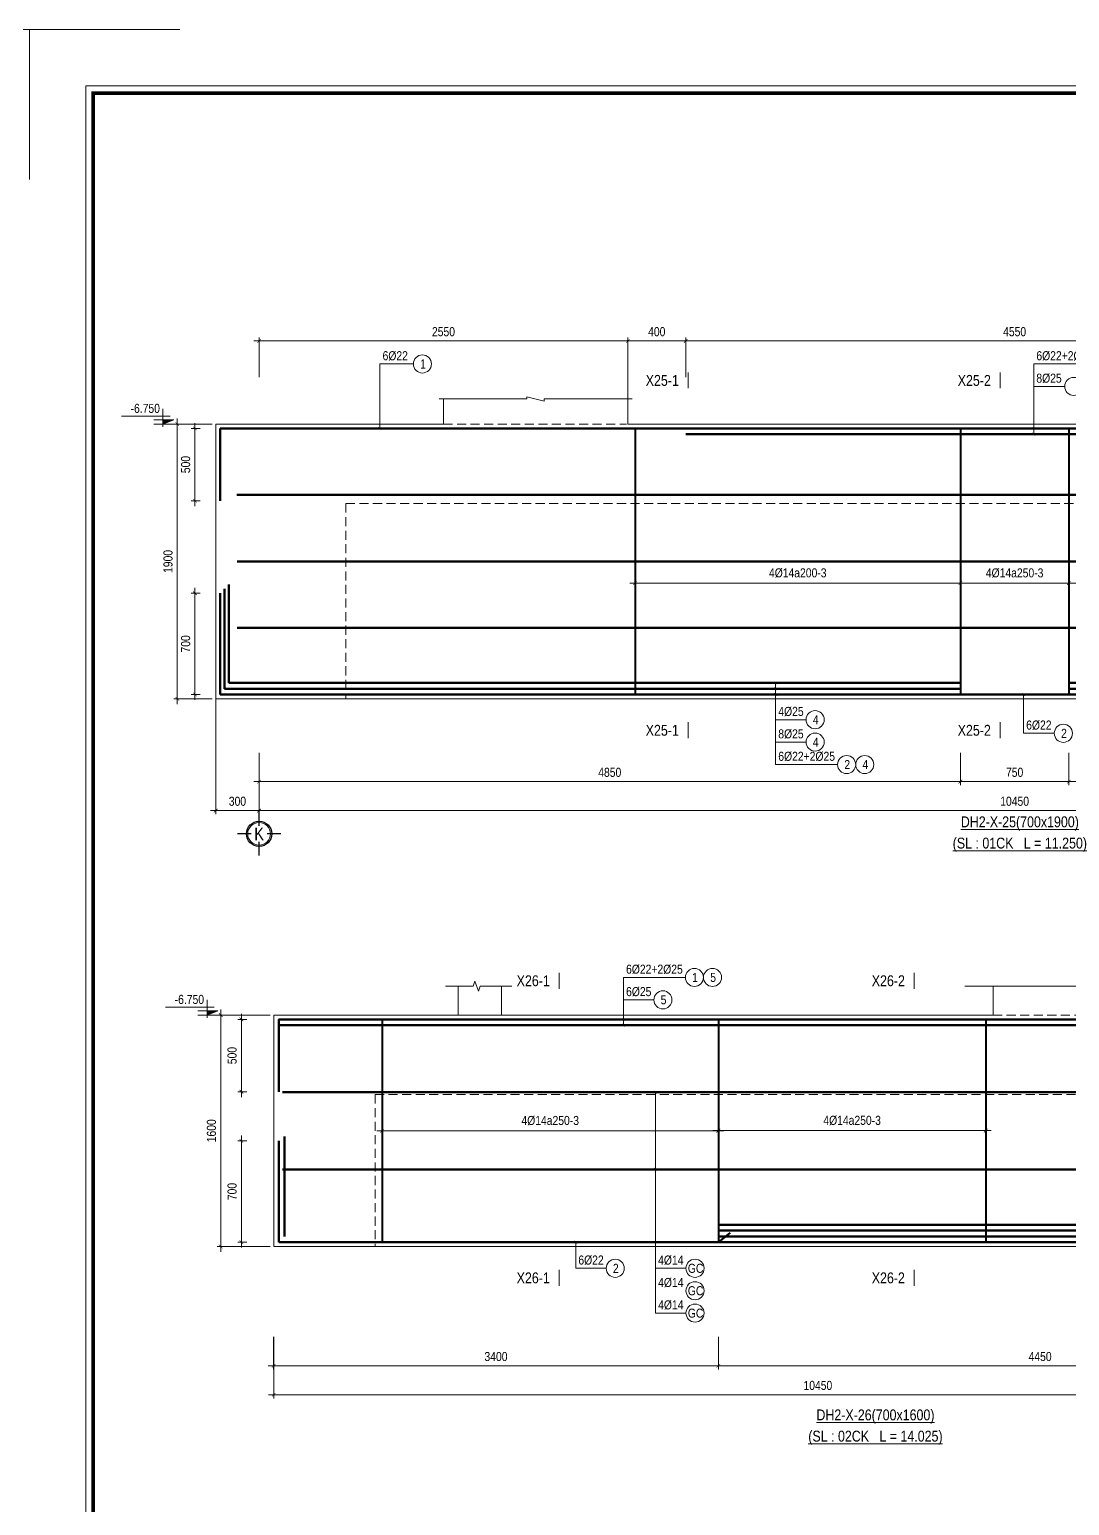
# Model space of a CAD drawing. Header units: millimetres. Extents: x 3014920 to 3563667, y -1638653 to -1356471.
# Drawn here: x 3323837 to 3331030, y -1596131 to -1585927 of the extents above; entities that cross this region are included whole.
import ezdxf
from ezdxf.enums import TextEntityAlignment as Align
from ezdxf.xclip import XClip

# ---------------------------------------------------------------- set-up
doc = ezdxf.new("R2010")
doc.units = ezdxf.units.MM
doc.header["$MEASUREMENT"] = 0
doc.header["$XCLIPFRAME"] = 0
doc.header["$PDMODE"] = 2
doc.linetypes.add('HIDDEN', pattern=[0.375, 0.25, -0.125])
doc.layers.get('0').update_dxf_attribs({"lineweight": 9})
doc.layers.get('Defpoints').update_dxf_attribs({"color": 10, "lineweight": 0})
for name, color, linetype, lineweight in [('2', 2, 'Continuous', 20), ('CDAI', 21, 'Continuous', 40), ('CTHEP', 50, 'Continuous', 50), ('DBAO', 90, 'Continuous', 13), ('DGIONG', 130, 'Continuous', 13), ('HATCH', 154, 'Continuous', 9), ('KTH', 154, 'Continuous', 9), ('Net khuat', 8, 'HIDDEN', 13), ('TEXT', 7, 'Continuous', 15), ('TEXT P X', 1, 'Continuous', 9)]:
    doc.layers.add(name, color=color, linetype=linetype, lineweight=lineweight)
doc.layers.add('8', color=8, linetype='Continuous')
doc.styles.add('HELVECONDENSE', font='VHELVCN_0.TTF')
doc.styles.add('Star-HelCon', font='VHELVCN_0.TTF')
doc.styles.add('TTP-HelCon', font='VHELVCN_0.TTF')
doc.styles.add('VNI-HELVE-CONDENSE', font='VHELVCN_0.TTF')
doc.dimstyles.new('kc-25', dxfattribs={"dimtxt": 62.5, "dimasz": 20, "dimexe": 20, "dimexo": 50, "dimgap": 25, "dimtad": 3, "dimdec": 0, "dimzin": 0, "dimdsep": 46, "dimtxsty": 'VNI-HELVE-CONDENSE', "dimblk": 'DIM', "dimcen": 2.5, "dimclrd": 256, "dimclre": 154, "dimclrt": 7, "dimaunit": 1, "dimadec": 0, "dimazin": 0, "dimtfac": 1, "dimtdec": 0, "dimtix": 1, "dimtmove": 0, "dimatfit": 3, "dimldrblk": 'DOT', "dimfxl": 1, "dimtolj": 1, "dimtzin": 0, "dimarcsym": 0})
doc.dimstyles.new('TTP-25', dxfattribs={"dimscale": 25, "dimtxt": 2.5, "dimasz": 1, "dimexe": 1, "dimexo": 1, "dimgap": 0.09, "dimtad": 0, "dimdec": 4, "dimrnd": 1, "dimzin": 9, "dimdsep": 46, "dimtxsty": 'TTP-HelCon', "dimblk": 'ARCHTICK', "dimcen": 0.09, "dimdle": 1.5, "dimclrd": 256, "dimclre": 256, "dimclrt": 7, "dimadec": 0, "dimazin": 0, "dimtfac": 1, "dimtdec": 4, "dimtmove": 0, "dimatfit": 3, "dimldrblk": 'ARCHTICK', "dimfxl": 1, "dimtvp": 1, "dimtolj": 1, "dimtzin": 0, "dimarcsym": 0})

# ---------------------------------------------------------------- blocks, each defined once
blk = doc.blocks.new('_ArchTick')
at = {"color": 0, "linetype": 'ByBlock', "const_width": 0.15}
blk.add_lwpolyline([(-0.5, -0.5), (0.5, 0.5)], dxfattribs=at)
blk = doc.blocks.new('*D2289')
at = {"layer": 'Defpoints', "color": 0, "transparency": 16777216}
for p in [(3770, -2217), (4520, -2217), (4520, -2442)]:
    blk.add_point(p, dxfattribs=at)
at = {"layer": 'KTH', "lineweight": -2, "transparency": 16777216}
for p, q in [((3770, -2242), (3770, -2467)), ((4520, -2242), (4520, -2467)), ((3733, -2442), (4558, -2442))]:
    blk.add_line(p, q, dxfattribs=at)
at = {"layer": 'KTH', "lineweight": -2, "transparency": 16777216, "xscale": 25, "yscale": 25, "zscale": 25, "rotation": 180}
blk.add_blockref('_ArchTick', (3770, -2442), dxfattribs=at)
at = {"layer": 'KTH', "lineweight": -2, "transparency": 16777216, "xscale": 25, "yscale": 25, "zscale": 25}
blk.add_blockref('_ArchTick', (4520, -2442), dxfattribs=at)
at = {"layer": 'KTH', "color": 7, "transparency": 16777216, "insert": (4145, -2378), "char_height": 62.5, "attachment_point": 5, "style": 'TTP-HelCon'}
blk.add_mtext('\\A1;750', dxfattribs=at)
blk = doc.blocks.new('*D2290')
at = {"layer": 'Defpoints', "color": 0, "transparency": 16777216}
for p in [(-1080, -2217), (3770, -2217), (3770, -2442)]:
    blk.add_point(p, dxfattribs=at)
at = {"layer": 'KTH', "lineweight": -2, "transparency": 16777216}
for p, q in [((-1080, -2242), (-1080, -2467)), ((3770, -2242), (3770, -2467)), ((-1117, -2442), (3808, -2442))]:
    blk.add_line(p, q, dxfattribs=at)
at = {"layer": 'KTH', "lineweight": -2, "transparency": 16777216, "xscale": 25, "yscale": 25, "zscale": 25, "rotation": 180}
blk.add_blockref('_ArchTick', (-1080, -2442), dxfattribs=at)
at = {"layer": 'KTH', "lineweight": -2, "transparency": 16777216, "xscale": 25, "yscale": 25, "zscale": 25}
blk.add_blockref('_ArchTick', (3770, -2442), dxfattribs=at)
at = {"layer": 'KTH', "color": 7, "transparency": 16777216, "insert": (1345, -2378), "char_height": 62.5, "attachment_point": 5, "style": 'TTP-HelCon'}
blk.add_mtext('\\A1;4850', dxfattribs=at)
blk = doc.blocks.new('*D2291')
at = {"layer": 'Defpoints', "color": 0, "transparency": 16777216}
for p in [(9370, -2114), (-1080, -2217), (9370, -2642)]:
    blk.add_point(p, dxfattribs=at)
at = {"layer": 'KTH', "lineweight": -2, "transparency": 16777216}
for p, q in [((9370, -2139), (9370, -2667)), ((-1080, -2242), (-1080, -2667)), ((-1117, -2642), (9408, -2642))]:
    blk.add_line(p, q, dxfattribs=at)
at = {"layer": 'KTH', "lineweight": -2, "transparency": 16777216, "xscale": 25, "yscale": 25, "zscale": 25, "rotation": 180}
blk.add_blockref('_ArchTick', (-1080, -2642), dxfattribs=at)
at = {"layer": 'KTH', "lineweight": -2, "transparency": 16777216, "xscale": 25, "yscale": 25, "zscale": 25}
blk.add_blockref('_ArchTick', (9370, -2642), dxfattribs=at)
at = {"layer": 'KTH', "color": 7, "transparency": 16777216, "insert": (4145, -2578), "char_height": 62.5, "attachment_point": 5, "style": 'TTP-HelCon'}
blk.add_mtext('\\A1;10450', dxfattribs=at)
blk = doc.blocks.new('*D2292')
at = {"layer": 'Defpoints', "color": 0, "transparency": 16777216}
for p in [(3770, -594), (4520, -594), (4520, -1070)]:
    blk.add_point(p, dxfattribs=at)
at = {"layer": 'KTH', "lineweight": -2, "transparency": 16777216}
for p, q in [((3770, -619), (3770, -1095)), ((4520, -619), (4520, -1095)), ((3733, -1070), (4558, -1070))]:
    blk.add_line(p, q, dxfattribs=at)
at = {"layer": 'KTH', "lineweight": -2, "transparency": 16777216, "xscale": 25, "yscale": 25, "zscale": 25, "rotation": 180}
blk.add_blockref('_ArchTick', (3770, -1070), dxfattribs=at)
at = {"layer": 'KTH', "lineweight": -2, "transparency": 16777216, "xscale": 25, "yscale": 25, "zscale": 25}
blk.add_blockref('_ArchTick', (4520, -1070), dxfattribs=at)
at = {"layer": 'KTH', "color": 7, "transparency": 16777216, "insert": (4145, -1000), "char_height": 62.5, "attachment_point": 5, "style": 'TTP-HelCon'}
blk.add_mtext('\\A1;4Þ14a250-3', dxfattribs=at)
blk = doc.blocks.new('*D2293')
at = {"layer": 'Defpoints', "color": 0, "transparency": 16777216}
for p in [(4520, -2217), (9370, -2217), (4520, -2442)]:
    blk.add_point(p, dxfattribs=at)
at = {"layer": 'KTH', "lineweight": -2, "transparency": 16777216}
for p, q in [((4520, -2242), (4520, -2467)), ((9370, -2242), (9370, -2467)), ((9408, -2442), (4483, -2442))]:
    blk.add_line(p, q, dxfattribs=at)
at = {"layer": 'KTH', "lineweight": -2, "transparency": 16777216, "xscale": 25, "yscale": 25, "zscale": 25, "rotation": 180}
blk.add_blockref('_ArchTick', (4520, -2442), dxfattribs=at)
at = {"layer": 'KTH', "lineweight": -2, "transparency": 16777216, "xscale": 25, "yscale": 25, "zscale": 25}
blk.add_blockref('_ArchTick', (9370, -2442), dxfattribs=at)
at = {"layer": 'KTH', "color": 7, "transparency": 16777216, "insert": (6945, -2378), "char_height": 62.5, "attachment_point": 5, "style": 'TTP-HelCon'}
blk.add_mtext('\\A1;4850', dxfattribs=at)
blk = doc.blocks.new('*D2294')
at = {"layer": 'Defpoints', "color": 0, "transparency": 16777216}
for p in [(4520, -594), (8720, -556), (4520, -1070)]:
    blk.add_point(p, dxfattribs=at)
at = {"layer": 'KTH', "lineweight": -2, "transparency": 16777216}
for p, q in [((8720, -581), (8720, -1095)), ((4520, -619), (4520, -1095)), ((8758, -1070), (4483, -1070))]:
    blk.add_line(p, q, dxfattribs=at)
at = {"layer": 'KTH', "lineweight": -2, "transparency": 16777216, "xscale": 25, "yscale": 25, "zscale": 25, "rotation": 180}
blk.add_blockref('_ArchTick', (4520, -1070), dxfattribs=at)
at = {"layer": 'KTH', "lineweight": -2, "transparency": 16777216, "xscale": 25, "yscale": 25, "zscale": 25}
blk.add_blockref('_ArchTick', (8720, -1070), dxfattribs=at)
at = {"layer": 'KTH', "color": 7, "transparency": 16777216, "insert": (6620, -1000), "char_height": 62.5, "attachment_point": 5, "style": 'TTP-HelCon'}
blk.add_mtext('\\A1;4Þ14a200-3', dxfattribs=at)
blk = doc.blocks.new('*D2295')
at = {"layer": 'Defpoints', "color": 0, "transparency": 16777216}
for p in [(1520, -573), (3770, -573), (3770, -1070)]:
    blk.add_point(p, dxfattribs=at)
at = {"layer": 'KTH', "lineweight": -2, "transparency": 16777216}
for p, q in [((1520, -598), (1520, -1095)), ((3770, -598), (3770, -1095)), ((1483, -1070), (3808, -1070))]:
    blk.add_line(p, q, dxfattribs=at)
at = {"layer": 'KTH', "lineweight": -2, "transparency": 16777216, "xscale": 25, "yscale": 25, "zscale": 25, "rotation": 180}
blk.add_blockref('_ArchTick', (1520, -1070), dxfattribs=at)
at = {"layer": 'KTH', "lineweight": -2, "transparency": 16777216, "xscale": 25, "yscale": 25, "zscale": 25}
blk.add_blockref('_ArchTick', (3770, -1070), dxfattribs=at)
at = {"layer": 'KTH', "color": 7, "transparency": 16777216, "insert": (2645, -1000), "char_height": 62.5, "attachment_point": 5, "style": 'TTP-HelCon'}
blk.add_mtext('\\A1;4Þ14a200-3', dxfattribs=at)
blk = doc.blocks.new('DIM')
h = blk.add_hatch(color=1)
h.paths.add_polyline_path([(0.49, 0.29, 1), (0.29, 0.49), (-0.19, 0), (0.19, 0)])
h.paths.add_polyline_path([(0.19, 0), (-0.19, 0), (-0.49, -0.29, 1), (-0.29, -0.49)])
at = {"color": 9}
for p, q in [((-0.19, 0), (-1.5, 0)), ((0.19, 0), (1.5, 0))]:
    blk.add_line(p, q, dxfattribs=at)
at = {"color": 1}
for p, q in [((-0.49, -0.29), (0.29, 0.49)), ((-0.29, -0.49), (0.49, 0.29)), ((-0.19, 0), (0.19, 0))]:
    blk.add_line(p, q, dxfattribs=at)
blk.add_arc((-0.39, -0.39), 0.138, 135, 315, dxfattribs=at)
blk = doc.blocks.new('*D2280')
at = {"layer": 'Defpoints', "color": 0, "transparency": 16777216}
for p in [(1870, 604), (1870, 330), (6420, 330)]:
    blk.add_point(p, dxfattribs=at)
at = {"layer": 'KTH', "lineweight": -2, "transparency": 16777216}
for p, q in [((1870, 355), (1870, 629)), ((6420, 355), (6420, 629)), ((6458, 604), (1833, 604))]:
    blk.add_line(p, q, dxfattribs=at)
at = {"layer": 'KTH', "lineweight": -2, "transparency": 16777216, "xscale": 25, "yscale": 25, "zscale": 25, "rotation": 180}
blk.add_blockref('_ArchTick', (1870, 604), dxfattribs=at)
at = {"layer": 'KTH', "lineweight": -2, "transparency": 16777216, "xscale": 25, "yscale": 25, "zscale": 25}
blk.add_blockref('_ArchTick', (6420, 604), dxfattribs=at)
at = {"layer": 'KTH', "color": 7, "transparency": 16777216, "insert": (4145, 668), "char_height": 62.5, "attachment_point": 5, "style": 'TTP-HelCon'}
blk.add_mtext('\\A1;4550', dxfattribs=at)
blk = doc.blocks.new('*D2281')
at = {"layer": 'Defpoints', "color": 0, "transparency": 16777216}
for p in [(-1080, 604), (-1080, 330), (1470, 330)]:
    blk.add_point(p, dxfattribs=at)
at = {"layer": 'KTH', "lineweight": -2, "transparency": 16777216}
for p, q in [((-1080, 355), (-1080, 629)), ((1470, 355), (1470, 629)), ((1508, 604), (-1117, 604))]:
    blk.add_line(p, q, dxfattribs=at)
at = {"layer": 'KTH', "lineweight": -2, "transparency": 16777216, "xscale": 25, "yscale": 25, "zscale": 25, "rotation": 180}
blk.add_blockref('_ArchTick', (-1080, 604), dxfattribs=at)
at = {"layer": 'KTH', "lineweight": -2, "transparency": 16777216, "xscale": 25, "yscale": 25, "zscale": 25}
blk.add_blockref('_ArchTick', (1470, 604), dxfattribs=at)
at = {"layer": 'KTH', "color": 7, "transparency": 16777216, "insert": (195, 668), "char_height": 62.5, "attachment_point": 5, "style": 'TTP-HelCon'}
blk.add_mtext('\\A1;2550', dxfattribs=at)
blk = doc.blocks.new('MC')
at = {"layer": 'CTHEP', "const_width": 10, "elevation": 0}
blk.add_lwpolyline([(36, 150), (36, 0)], dxfattribs=at)
at = {"layer": 'TEXT', "style": 'TTP-HelCon'}
blk.add_attdef('A', text='', height=100, dxfattribs=at).set_placement((-50, 26), align=Align.RIGHT)
blk = doc.blocks.new('*D2282')
at = {"layer": 'Defpoints', "color": 0, "transparency": 16777216}
for p in [(-1462, 0), (-1524, -500), (-1462, -500)]:
    blk.add_point(p, dxfattribs=at)
at = {"layer": 'KTH', "lineweight": -2, "transparency": 16777216}
for p, q in [((-1524, 37), (-1524, -538)), ((-1487, 0), (-1549, 0)), ((-1487, -500), (-1549, -500))]:
    blk.add_line(p, q, dxfattribs=at)
at = {"layer": 'KTH', "lineweight": -2, "transparency": 16777216, "xscale": 25, "yscale": 25, "zscale": 25}
for p, rotation in [((-1524, 0), 90), ((-1524, -500), 270)]:
    blk.add_blockref('_ArchTick', p, dxfattribs=dict(at, rotation=rotation))
at = {"layer": 'KTH', "color": 7, "transparency": 16777216, "insert": (-1588, -250), "char_height": 62.5, "attachment_point": 5, "rotation": 90, "style": 'TTP-HelCon'}
blk.add_mtext('\\A1;500', dxfattribs=at)
blk = doc.blocks.new('*D2283')
at = {"layer": 'Defpoints', "color": 0, "transparency": 16777216}
for p in [(-1462, -1140), (-1524, -1840), (-1462, -1840)]:
    blk.add_point(p, dxfattribs=at)
at = {"layer": 'KTH', "lineweight": -2, "transparency": 16777216}
for p, q in [((-1524, -1102), (-1524, -1877)), ((-1487, -1140), (-1549, -1140)), ((-1487, -1840), (-1549, -1840))]:
    blk.add_line(p, q, dxfattribs=at)
at = {"layer": 'KTH', "lineweight": -2, "transparency": 16777216, "xscale": 25, "yscale": 25, "zscale": 25}
for p, rotation in [((-1524, -1140), 90), ((-1524, -1840), 270)]:
    blk.add_blockref('_ArchTick', p, dxfattribs=dict(at, rotation=rotation))
at = {"layer": 'KTH', "color": 7, "transparency": 16777216, "insert": (-1588, -1490), "char_height": 62.5, "attachment_point": 5, "rotation": 90, "style": 'TTP-HelCon'}
blk.add_mtext('\\A1;700', dxfattribs=at)
blk = doc.blocks.new('CODE')
at = {"layer": 'DBAO'}
for p, q in [((-63, -20), (-63, 105)), ((-63, 0), (-138, 30)), ((-138, 30), (0, 30)), ((-138, 0), (0, 0)), ((-113, 55), (224, 55))]:
    blk.add_line(p, q, dxfattribs=at)
at = {"layer": 'HATCH', "color": 1}
blk.add_solid([(-63, 0), (-138, 30), (-63, 30)], dxfattribs=at)
blk = doc.blocks.new('*D2286')
at = {"layer": 'Defpoints', "color": 0, "transparency": 16777216}
for p in [(-1380, 30), (-1646, -1870), (-1380, -1870)]:
    blk.add_point(p, dxfattribs=at)
at = {"layer": 'KTH', "lineweight": -2, "transparency": 16777216}
for p, q in [((-1405, 30), (-1671, 30)), ((-1646, 68), (-1646, -1907)), ((-1405, -1870), (-1671, -1870))]:
    blk.add_line(p, q, dxfattribs=at)
at = {"layer": 'KTH', "lineweight": -2, "transparency": 16777216, "xscale": 25, "yscale": 25, "zscale": 25}
for p, rotation in [((-1646, 30), 90), ((-1646, -1870), 270)]:
    blk.add_blockref('_ArchTick', p, dxfattribs=dict(at, rotation=rotation))
at = {"layer": 'KTH', "color": 7, "transparency": 16777216, "insert": (-1710, -920), "char_height": 62.5, "attachment_point": 5, "rotation": 90, "style": 'TTP-HelCon'}
blk.add_mtext('\\A1;1900', dxfattribs=at)
blk = doc.blocks.new('*D2287')
at = {"layer": 'Defpoints', "color": 0, "transparency": 16777216}
for p in [(-1380, -1617), (-1080, -2508), (-1080, -2642)]:
    blk.add_point(p, dxfattribs=at)
at = {"layer": 'KTH', "lineweight": -2, "transparency": 16777216}
for p, q in [((-1380, -1642), (-1380, -2667)), ((-1080, -2533), (-1080, -2667)), ((-1417, -2642), (-1042, -2642))]:
    blk.add_line(p, q, dxfattribs=at)
at = {"layer": 'KTH', "lineweight": -2, "transparency": 16777216, "xscale": 25, "yscale": 25, "zscale": 25, "rotation": 180}
blk.add_blockref('_ArchTick', (-1380, -2642), dxfattribs=at)
at = {"layer": 'KTH', "lineweight": -2, "transparency": 16777216, "xscale": 25, "yscale": 25, "zscale": 25}
blk.add_blockref('_ArchTick', (-1080, -2642), dxfattribs=at)
at = {"layer": 'KTH', "color": 7, "transparency": 16777216, "insert": (-1230, -2578), "char_height": 62.5, "attachment_point": 5, "style": 'TTP-HelCon'}
blk.add_mtext('\\A1;300', dxfattribs=at)
blk = doc.blocks.new('dau truc')
blk.add_circle((0, 0), 180)
at = {"layer": '8'}
for p, q in [((0, 127), (0, 345)), ((-127, 0), (-345, 0)), ((0, -345), (0, -127)), ((345, 0), (127, 0))]:
    blk.add_line(p, q, dxfattribs=at)
blk.add_circle((0, 0), 200, dxfattribs=at)
at = {"layer": 'TEXT', "style": 'HELVECONDENSE'}
blk.add_attdef('A', text='', height=233, dxfattribs=at).set_placement((0, 0), align=Align.MIDDLE)
blk = doc.blocks.new('*D2296')
at = {"layer": 'Defpoints', "color": 0, "transparency": 16777216}
for p in [(1870, 604), (1870, 355), (1470, 175)]:
    blk.add_point(p, dxfattribs=at)
at = {"layer": 'KTH', "lineweight": -2, "transparency": 16777216}
for p, q in [((1470, 200), (1470, 629)), ((1870, 380), (1870, 629)), ((1433, 604), (1908, 604))]:
    blk.add_line(p, q, dxfattribs=at)
at = {"layer": 'KTH', "lineweight": -2, "transparency": 16777216, "xscale": 25, "yscale": 25, "zscale": 25, "rotation": 180}
blk.add_blockref('_ArchTick', (1470, 604), dxfattribs=at)
at = {"layer": 'KTH', "lineweight": -2, "transparency": 16777216, "xscale": 25, "yscale": 25, "zscale": 25}
blk.add_blockref('_ArchTick', (1870, 604), dxfattribs=at)
at = {"layer": 'KTH', "color": 7, "transparency": 16777216, "insert": (1670, 668), "char_height": 62.5, "attachment_point": 5, "style": 'TTP-HelCon'}
blk.add_mtext('\\A1;400', dxfattribs=at)
blk = doc.blocks.new('*D1428')
at = {"layer": 'Defpoints', "color": 0, "transparency": 16777216}
for p in [(2394, -2170), (5470, -2170), (5470, -2395)]:
    blk.add_point(p, dxfattribs=at)
at = {"layer": 'KTH', "lineweight": -2, "transparency": 16777216}
for p, q in [((2394, -2195), (2394, -2420)), ((5470, -2195), (5470, -2420)), ((2357, -2395), (5507, -2395))]:
    blk.add_line(p, q, dxfattribs=at)
at = {"layer": 'KTH', "lineweight": -2, "transparency": 16777216, "xscale": 25, "yscale": 25, "zscale": 25, "rotation": 180}
blk.add_blockref('_ArchTick', (2394, -2395), dxfattribs=at)
at = {"layer": 'KTH', "lineweight": -2, "transparency": 16777216, "xscale": 25, "yscale": 25, "zscale": 25}
blk.add_blockref('_ArchTick', (5470, -2395), dxfattribs=at)
at = {"layer": 'KTH', "color": 7, "transparency": 16777216, "insert": (3932, -2331), "char_height": 62.5, "attachment_point": 5, "style": 'TTP-HelCon'}
blk.add_mtext('\\A1;3400', dxfattribs=at)
blk = doc.blocks.new('*D1430')
at = {"layer": 'Defpoints', "color": 0, "transparency": 16777216}
for p in [(9920, -2068), (2395, -2170), (9920, -2595)]:
    blk.add_point(p, dxfattribs=at)
at = {"layer": 'KTH', "lineweight": -2, "transparency": 16777216}
for p, q in [((9920, -2093), (9920, -2620)), ((2395, -2195), (2395, -2620)), ((2358, -2595), (9957, -2595))]:
    blk.add_line(p, q, dxfattribs=at)
at = {"layer": 'KTH', "lineweight": -2, "transparency": 16777216, "xscale": 25, "yscale": 25, "zscale": 25, "rotation": 180}
blk.add_blockref('_ArchTick', (2395, -2595), dxfattribs=at)
at = {"layer": 'KTH', "lineweight": -2, "transparency": 16777216, "xscale": 25, "yscale": 25, "zscale": 25}
blk.add_blockref('_ArchTick', (9920, -2595), dxfattribs=at)
at = {"layer": 'KTH', "color": 7, "transparency": 16777216, "insert": (6158, -2531), "char_height": 62.5, "attachment_point": 5, "style": 'TTP-HelCon'}
blk.add_mtext('\\A1;10450', dxfattribs=at)
blk = doc.blocks.new('*D1431')
at = {"layer": 'Defpoints', "color": 0, "transparency": 16777216}
for p in [(3144, -594), (5470, -594), (5470, -770)]:
    blk.add_point(p, dxfattribs=at)
at = {"layer": 'KTH', "lineweight": -2, "transparency": 16777216}
for p, q in [((3144, -619), (3144, -795)), ((5470, -619), (5470, -795)), ((3107, -770), (5507, -770))]:
    blk.add_line(p, q, dxfattribs=at)
at = {"layer": 'KTH', "lineweight": -2, "transparency": 16777216, "xscale": 25, "yscale": 25, "zscale": 25, "rotation": 180}
blk.add_blockref('_ArchTick', (3144, -770), dxfattribs=at)
at = {"layer": 'KTH', "lineweight": -2, "transparency": 16777216, "xscale": 25, "yscale": 25, "zscale": 25}
blk.add_blockref('_ArchTick', (5470, -770), dxfattribs=at)
at = {"layer": 'KTH', "color": 7, "transparency": 16777216, "insert": (4307, -700), "char_height": 62.5, "attachment_point": 5, "style": 'TTP-HelCon'}
blk.add_mtext('\\A1;4Þ14a250-3', dxfattribs=at)
blk = doc.blocks.new('*D1433')
at = {"layer": 'Defpoints', "color": 0, "transparency": 16777216}
for p in [(5470, -2170), (9920, -2170), (5470, -2395)]:
    blk.add_point(p, dxfattribs=at)
at = {"layer": 'KTH', "lineweight": -2, "transparency": 16777216}
for p, q in [((5470, -2195), (5470, -2420)), ((9920, -2195), (9920, -2420)), ((9957, -2395), (5432, -2395))]:
    blk.add_line(p, q, dxfattribs=at)
at = {"layer": 'KTH', "lineweight": -2, "transparency": 16777216, "xscale": 25, "yscale": 25, "zscale": 25, "rotation": 180}
blk.add_blockref('_ArchTick', (5470, -2395), dxfattribs=at)
at = {"layer": 'KTH', "lineweight": -2, "transparency": 16777216, "xscale": 25, "yscale": 25, "zscale": 25}
blk.add_blockref('_ArchTick', (9920, -2395), dxfattribs=at)
at = {"layer": 'KTH', "color": 7, "transparency": 16777216, "insert": (7695, -2331), "char_height": 62.5, "attachment_point": 5, "style": 'TTP-HelCon'}
blk.add_mtext('\\A1;4450', dxfattribs=at)
blk = doc.blocks.new('*D1434')
at = {"layer": 'Defpoints', "color": 0, "transparency": 16777216}
for p in [(5470, -594), (7319, -594), (5470, -769)]:
    blk.add_point(p, dxfattribs=at)
at = {"layer": 'KTH', "lineweight": -2, "transparency": 16777216}
for p, q in [((5470, -619), (5470, -794)), ((7319, -619), (7319, -794)), ((7357, -769), (5432, -769))]:
    blk.add_line(p, q, dxfattribs=at)
at = {"layer": 'KTH', "lineweight": -2, "transparency": 16777216, "xscale": 25, "yscale": 25, "zscale": 25, "rotation": 180}
blk.add_blockref('_ArchTick', (5470, -769), dxfattribs=at)
at = {"layer": 'KTH', "lineweight": -2, "transparency": 16777216, "xscale": 25, "yscale": 25, "zscale": 25}
blk.add_blockref('_ArchTick', (7319, -769), dxfattribs=at)
at = {"layer": 'KTH', "color": 7, "transparency": 16777216, "insert": (6395, -699), "char_height": 62.5, "attachment_point": 5, "style": 'TTP-HelCon'}
blk.add_mtext('\\A1;4Þ14a250-3', dxfattribs=at)
blk = doc.blocks.new('*D1442')
at = {"layer": 'Defpoints', "color": 0, "transparency": 16777216}
for p in [(2233, 0), (2171, -500), (2233, -500)]:
    blk.add_point(p, dxfattribs=at)
at = {"layer": 'KTH', "lineweight": -2, "transparency": 16777216}
for p, q in [((2208, 0), (2146, 0)), ((2171, 38), (2171, -537)), ((2208, -500), (2146, -500))]:
    blk.add_line(p, q, dxfattribs=at)
at = {"layer": 'KTH', "lineweight": -2, "transparency": 16777216, "xscale": 25, "yscale": 25, "zscale": 25}
for p, rotation in [((2171, 0), 90), ((2171, -500), 270)]:
    blk.add_blockref('_ArchTick', p, dxfattribs=dict(at, rotation=rotation))
at = {"layer": 'KTH', "color": 7, "transparency": 16777216, "insert": (2107, -250), "char_height": 62.5, "attachment_point": 5, "rotation": 90, "style": 'TTP-HelCon'}
blk.add_mtext('\\A1;500', dxfattribs=at)
blk = doc.blocks.new('*D1443')
at = {"layer": 'Defpoints', "color": 0, "transparency": 16777216}
for p in [(2233, -840), (2171, -1540), (2233, -1540)]:
    blk.add_point(p, dxfattribs=at)
at = {"layer": 'KTH', "lineweight": -2, "transparency": 16777216}
for p, q in [((2171, -802), (2171, -1577)), ((2208, -840), (2146, -840)), ((2208, -1540), (2146, -1540))]:
    blk.add_line(p, q, dxfattribs=at)
at = {"layer": 'KTH', "lineweight": -2, "transparency": 16777216, "xscale": 25, "yscale": 25, "zscale": 25}
for p, rotation in [((2171, -840), 90), ((2171, -1540), 270)]:
    blk.add_blockref('_ArchTick', p, dxfattribs=dict(at, rotation=rotation))
at = {"layer": 'KTH', "color": 7, "transparency": 16777216, "insert": (2107, -1190), "char_height": 62.5, "attachment_point": 5, "rotation": 90, "style": 'TTP-HelCon'}
blk.add_mtext('\\A1;700', dxfattribs=at)
blk = doc.blocks.new('*D1444')
at = {"layer": 'Defpoints', "color": 0, "transparency": 16777216}
for p in [(2028, 30), (2395, 30), (2395, -1570)]:
    blk.add_point(p, dxfattribs=at)
at = {"layer": 'KTH', "lineweight": -2, "transparency": 16777216}
for p, q in [((2370, 30), (2003, 30)), ((2028, -1607), (2028, 68)), ((2370, -1570), (2003, -1570))]:
    blk.add_line(p, q, dxfattribs=at)
at = {"layer": 'KTH', "lineweight": -2, "transparency": 16777216, "xscale": 25, "yscale": 25, "zscale": 25}
for p, rotation in [((2028, 30), 90), ((2028, -1570), 270)]:
    blk.add_blockref('_ArchTick', p, dxfattribs=dict(at, rotation=rotation))
at = {"layer": 'KTH', "color": 7, "transparency": 16777216, "insert": (1964, -770), "char_height": 62.5, "attachment_point": 5, "rotation": 90, "style": 'TTP-HelCon'}
blk.add_mtext('\\A1;1600', dxfattribs=at)
blk = doc.blocks.new('2X-27')
at = {"layer": 'CTHEP'}
for p, q in [((43600.82369, -952.0023), (-1097.24346, -952.0023)), ((43600.82369, -1412.0023), (-1120, -1412.0023)), ((43590.27909, -1872.0023), (-1090, -1872.0023))]:
    blk.add_line(p, q, dxfattribs=at)
blk.add_lwpolyline([(-1120, -2332.0023), (43920.00001, -2332.0023)], dxfattribs=at)
at = {"layer": 'DBAO', "linetype": 'Continuous', "flags": 128}
blk.add_lwpolyline([(43950, -2362.0023), (-1150, -2362.0023), (-1150, -462.0023)], dxfattribs=at)
blk = doc.blocks.new('CHG_XX_Khung ten')
blk.add_lwpolyline([(15, 579), (826, 579), (826, 15), (15, 15)], close=True)
at = {"color": 4, "linetype": 'Continuous', "const_width": 1}
blk.add_lwpolyline([(17, 577), (824, 577), (824, 17), (17, 17)], close=True, dxfattribs=at)
at = {"layer": 'Defpoints', "color": 1, "ltscale": 2}
for points in [[(40.06, 594), (0, 594), (0, 554)], [(800.94, 594), (841, 594), (841, 554)]]:
    blk.add_lwpolyline(points, dxfattribs=at)
blk = doc.blocks.new('2X-25')
at = {"layer": 'CDAI'}
for points in [[(1520.00164, 0), (1520.00164, -1840)], [(3770.00164, 0), (3770.00164, -1840)], [(4520.00004, 0), (4520.00004, -1840)]]:
    blk.add_lwpolyline(points, dxfattribs=at)
at = {"layer": 'CTHEP'}
for p, q in [((-1349.98761, 0), (-1349.98761, -500)), ((9770.24281, -460), (-1234.34951, -460)), ((9770.24087, -920), (-1231.50254, -920)), ((-1319.98761, -1110), (-1319.98761, -1800)), ((-1289.98761, -1080), (-1289.98761, -1760)), ((-1349.98761, -1140), (-1349.98761, -1840)), ((9770.24087, -1380), (-1231.50254, -1380))]:
    blk.add_line(p, q, dxfattribs=at)
for points in [[(-1349.98761, 0), (9840.23399, 0), (9840.23399, -500)], [(1870.00164, -40), (6420.00165, -40)], [(4520.00004, -1800), (9810.22516, -1800), (9810.22516, -1135.60463)], [(4520.00004, -1759.99999), (9780.21633, -1759.99999), (9780.21633, -1140)], [(3770.00164, -1800), (-1319.98761, -1800)], [(3770.00164, -1760), (-1289.98761, -1760)], [(-1349.98761, -1840), (9840.23399, -1840)]]:
    blk.add_lwpolyline(points, dxfattribs=at)
at = {"layer": 'DBAO', "linetype": 'Continuous'}
for p, q in [((1470.00164, 230), (1470.00164, 30)), ((194.72915, 203.64265), (194.72915, 30)), ((-1379.99836, 30), (194.72915, 30)), ((1470.00164, 30), (6820.00164, 30))]:
    blk.add_line(p, q, dxfattribs=at)
at = {"layer": 'DBAO'}
blk.add_lwpolyline([(1500.00164, 203.64265), (892.3654, 203.64265), (892.3654, 188.64265), (772.3654, 218.64265), (772.3654, 203.64265), (164.72915, 203.64265)], dxfattribs=at)
at = {"layer": 'DBAO', "linetype": 'Continuous', "flags": 128}
blk.add_lwpolyline([(9870.24282, -1870), (-1379.99644, -1870), (-1379.99644, 30)], dxfattribs=at)
at = {"layer": 'DGIONG'}
for centre in [(49.4854, 445.02234), (4553.68324, 290.04134), (2765.4151, -2013.93133), (2765.41507, -2168.91234), (4481.9895, -2107.97511), (2983.30457, -2323.89334), (3108.30457, -2323.89334)]:
    blk.add_circle(centre, 62.5, dxfattribs=at)
at = {"layer": 'Net khuat', "ltscale": 250}
for p, q in [((194.72915, 30), (1459.83829, 30)), ((-479.99835, -519.96736), (8770.00004, -519.98528)), ((-479.99835, -519.96736), (-479.99835, -1870))]:
    blk.add_line(p, q, dxfattribs=at)
ref = blk.add_blockref('MC', (1860.35356, 388.14082), dxfattribs=dict(xscale=-0.75, yscale=0.75, zscale=0.75, rotation=180))
ref.add_attrib('A', 'X25-1', dxfattribs={"layer": 'TEXT', "height": 75, "style": 'TTP-HelCon'}).set_placement((1822.85356, 294.01039), align=Align.RIGHT)
ref = blk.add_blockref('MC', (4017.98731, 388.14082), dxfattribs=dict(xscale=-0.75, yscale=0.75, zscale=0.75, rotation=180))
ref.add_attrib('A', 'X25-2', dxfattribs={"layer": 'TEXT', "height": 75, "style": 'TTP-HelCon'}).set_placement((3980.48731, 294.01039), align=Align.RIGHT)
ref = blk.add_blockref('MC', (1860.35356, -2030.46061), dxfattribs=dict(xscale=-0.75, yscale=0.75, zscale=0.75, rotation=180))
ref.add_attrib('A', 'X25-1', dxfattribs={"layer": 'TEXT', "height": 75, "style": 'TTP-HelCon'}).set_placement((1822.85356, -2124.59104), align=Align.RIGHT)
ref = blk.add_blockref('MC', (4017.98731, -2030.46061), dxfattribs=dict(xscale=-0.75, yscale=0.75, zscale=0.75, rotation=180))
ref.add_attrib('A', 'X25-2', dxfattribs={"layer": 'TEXT', "height": 75, "style": 'TTP-HelCon'}).set_placement((3980.48731, -2124.59104), align=Align.RIGHT)
at = {"layer": '2', "ltscale": 300}
ref = blk.add_blockref('dau truc', (-1079.99838, -2803.0478), dxfattribs=dict(at, xscale=0.436713129747659, yscale=0.436713129747659, zscale=0.436713129747659))
ref.add_attrib('A', 'K', dxfattribs={"layer": 'TEXT', "height": 87.5, "style": 'HELVECONDENSE'}).set_placement((-1079.99838, -2803.0478), align=Align.MIDDLE)
at = {"layer": 'KTH', "linetype": 'Continuous', "xscale": -1}
blk.add_blockref('CODE', (-1808.31834, 30), dxfattribs=at)
at = {"layer": 'TEXT', "style": 'TTP-HelCon'}
for s, p in [('6Þ22', (-226.34575, 470.87528, 0)), ('6Þ22+2Þ25', (4295.28532, 470.87528, 0)), ('8Þ25', (4295.28542, 315.89428, 0)), ('4Þ25', (2510.49672, -1988.07839, 0)), ('6Þ22', (4224.91316, -2082.12217, 0)), ('8Þ25', (2510.49669, -2143.05939, 0)), ('6Þ22+2Þ25', (2510.49669, -2298.04039, 0))]:
    blk.add_text(s, height=62.5, dxfattribs=at).set_placement(p)
at = {"layer": 'TEXT', "style": 'Star-HelCon'}
for s, p in [('1', (53.65207, 445.02234)), ('4', (2769.58177, -2013.93133)), ('4', (2769.58173, -2168.91234)), ('2', (4486.15617, -2107.97511)), ('2', (2987.47123, -2323.89334)), ('4', (3112.47123, -2323.89334))]:
    blk.add_text(s, height=62.5, dxfattribs=at).set_placement(p, align=Align.MIDDLE)
at = {"layer": 'TEXT', "style": 'TTP-HelCon'}
blk.add_text('-6.750', height=62.5, dxfattribs=at).set_placement((-1766.05167, 106.99499), align=Align.RIGHT)
for s, p in [('%%UDH2-X-25(700x1900)', (4181.04108, -2757.57223)), ('%%U(SL : 01CK   L = 11.250)', (4181.04108, -2904.46682))]:
    blk.add_text(s, height=75, dxfattribs=at).set_placement(p, align=Align.CENTER)
at = {"layer": 'KTH'}
for base, p1, p2, picture, middle in [((-1079.99706, 604.00461), (1470.00164, 330), (-1079.99706, 330), '*D2281', (195.00229, 667.83794)), ((1870.00164, 604.00461), (1470.00164, 174.81172), (1870.00164, 355), '*D2296', (1670.00164, 667.83794)), ((1870.00164, 604.00461), (6420.00165, 330), (1870.00164, 330), '*D2280', (4145.00164, 667.83794)), ((-1079.99838, -2641.72995), (-1379.99644, -1616.77421), (-1079.99838, -2507.76476), '*D2287', (-1229.99741, -2577.89661)), ((3770.00164, -2441.77421), (-1079.99838, -2216.77421), (3770.00164, -2216.77421), '*D2290', (1345.00163, -2377.94087)), ((4520.00004, -2441.77421), (3770.00164, -2216.77421), (4520.00004, -2216.77421), '*D2289', (4145.00084, -2377.94087))]:
    dim = blk.add_linear_dim(base=base, p1=p1, p2=p2, dimstyle='TTP-25', override={"dimtmove": 1}, dxfattribs=at)
    dim.commit()
    dim.dimension.update_dxf_attribs({"geometry": picture, "text_midpoint": middle})
for base, p1, p2, angle, picture, middle in [((-1645.81834, -1870), (-1379.99644, 30), (-1379.99644, -1870), 90, '*D2286', (-1709.65167, -920)), ((-1524.23119, -500), (-1462.1094, 0), (-1462.1094, -500), 90, '*D2282', (-1588.06452, -250)), ((-1524.23119, -1840), (-1462.1094, -1140), (-1462.1094, -1840), 90, '*D2283', (-1588.06452, -1490)), ((9370.00164, -2641.72995), (-1079.99838, -2216.77421), (9370.00164, -2114.43346), 180, '*D2291', (4145.00163, -2577.89661)), ((4520.00004, -2441.77421), (9370.00164, -2216.77421), (4520.00004, -2216.77421), 180, '*D2293', (6945.00084, -2377.94087))]:
    dim = blk.add_linear_dim(base=base, p1=p1, p2=p2, angle=angle, dimstyle='TTP-25', override={"dimtmove": 1}, dxfattribs=at)
    dim.commit()
    dim.dimension.update_dxf_attribs({"geometry": picture, "text_midpoint": middle})
at = {"layer": 'KTH', "color": 1}
for base, p1, p2, text, picture, middle in [((3770.00164, -1070), (1520.00164, -572.86333), (3770.00164, -572.86333), '4Þ14a200-3', '*D2295', (2645.00164, -1000.08333)), ((4520.00004, -1070), (3770.00164, -594.2705), (4520.00004, -594.2705), '4Þ14a250-3', '*D2292', (4145.00084, -1000.08333))]:
    dim = blk.add_linear_dim(base=base, p1=p1, p2=p2, text=text, dimstyle='TTP-25', override={"dimtmove": 1}, dxfattribs=at)
    dim.commit()
    dim.dimension.update_dxf_attribs({"geometry": picture, "text_midpoint": middle})
dim = blk.add_linear_dim(base=(4520.00004, -1070), p1=(8720.00004, -556.43294), p2=(4520.00004, -594.2705), angle=180, text='4Þ14a200-3', dimstyle='TTP-25', override={"dimtmove": 1}, dxfattribs=at)
dim.commit()
dim.dimension.update_dxf_attribs({"geometry": '*D2294', "text_midpoint": (6620.00004, -1000.08333)})
at = {"layer": 'DGIONG'}
for points in [[(-244.85761, 0), (-244.85778, 445.02234), (-13.0146, 445.02234)], [(4276.77348, -40), (4276.77329, 445.02234), (4705.5932, 445.02234)], [(4276.77348, 0), (4276.77329, 290.04134), (4491.18324, 290.04134)], [(2491.98481, -1800), (2491.98466, -2168.91234), (2702.91507, -2168.91234)], [(2491.9848, -1760), (2491.98469, -2013.93133), (2702.9151, -2013.93133)], [(2491.98477, -1840), (2491.98466, -2323.89334), (2920.80457, -2323.89334)], [(4206.40119, -1840), (4206.40113, -2107.97511), (4419.4895, -2107.97511)]]:
    blk.add_leader(points, dimstyle='kc-25', override={"dimtad": 0, "dimldrblk": 'ArchTick', "dimfxl": 100, "dimarcsym": 1}, dxfattribs=at)
blk = doc.blocks.new('2X-26')
at = {"layer": 'CDAI'}
for points in [[(3144.32541, 0.00001), (3144.32541, -1539.99999)], [(7319.32571, 0.74534), (7319.32571, -1539.25466)], [(5469.98956, 0), (5469.98956, -1540)]]:
    blk.add_lwpolyline(points, dxfattribs=at)
at = {"layer": 'CTHEP'}
for p, q in [((16355.88119, -503.33333), (2455.01317, -503.33333)), ((2468.62819, -1500), (2468.62819, -810.01336)), ((2430.32668, -1540), (2430.32668, -840.01336)), ((16355.88119, -1036.66667), (2455.01317, -1036.66667)), ((5551.41545, -1475.4745), (5469.98956, -1540)), ((2430.32668, -1540), (16385.32766, -1539.99999))]:
    blk.add_line(p, q, dxfattribs=at)
for points in [[(2430.30718, -500.01337), (2430.30718, 0), (16385.34716, 0)], [(2430.30718, -40), (16385.34716, -40)], [(5469.98956, -1419.99999), (11819.98953, -1419.99999)], [(5469.98956, -1459.99999), (11819.98953, -1459.99999)], [(5469.98956, -1500), (11819.98953, -1500)]]:
    blk.add_lwpolyline(points, dxfattribs=at)
at = {"layer": 'DBAO', "linetype": 'Continuous'}
for p, q in [((3670.30354, 230.00325), (3670.30354, 30.00325)), ((3970.30549, 230.00325), (3970.30354, 30.00325)), ((7369.99117, 30), (7369.99117, 230)), ((2395.32668, 30), (5519.99117, 30)), ((2395.32668, 29.98663), (2395.32668, -1570.01337)), ((5519.99117, 30), (7369.99117, 30))]:
    blk.add_line(p, q, dxfattribs=at)
at = {"layer": 'DBAO', "linetype": 'Continuous', "flags": 128}
blk.add_lwpolyline([(16420.32766, -1570), (2395.32776, -1570), (2395.32668, 30)], dxfattribs=at)
at = {"layer": 'DGIONG', "linetype": 'Continuous', "flags": 128}
blk.add_lwpolyline([(4040.61443, 230.00325), (3823.18026, 230.00325), (3810.68026, 195.65978), (3785.68026, 264.34671), (3773.18026, 230.00325), (3581.85831, 230.00325)], dxfattribs=at)
at = {"layer": 'DGIONG', "linetype": 'Continuous', "elevation": 0, "flags": 128}
blk.add_lwpolyline([(9969.99117, 230), (8669.99117, 230), (8657.49117, 195.65653), (8632.49117, 264.34347), (8619.99117, 230), (7175.13337, 230)], dxfattribs=at)
at = {"layer": 'DGIONG'}
for centre in [(5304.4156, 290.04133), (5429.4156, 290.04133), (5086.5261, 135.06033), (4756.61044, -1720.75583), (5308.37682, -1720.75583), (5308.37682, -1875.73684), (5308.37679, -2030.71784)]:
    blk.add_circle(centre, 62.5, dxfattribs=at)
at = {"layer": 'Net khuat', "ltscale": 250}
for p, q in [((7369.99117, 30), (9919.99117, 30)), ((3095.32639, -519.97037), (9219.98956, -519.98528)), ((3095.32639, -519.97037), (3095.32639, -1569.99997))]:
    blk.add_line(p, q, dxfattribs=at)
ref = blk.add_blockref('MC', (4341.61775, 323.72296), dxfattribs=dict(xscale=-0.75, yscale=0.75, zscale=0.75, rotation=180))
ref.add_attrib('A', 'X26-1', dxfattribs={"layer": 'TEXT', "height": 75, "style": 'TTP-HelCon'}).set_placement((4304.11775, 229.59253), align=Align.RIGHT)
ref = blk.add_blockref('MC', (6797.47676, 323.72296), dxfattribs=dict(xscale=-0.75, yscale=0.75, zscale=0.75, rotation=180))
ref.add_attrib('A', 'X26-2', dxfattribs={"layer": 'TEXT', "height": 75, "style": 'TTP-HelCon'}).set_placement((6759.97676, 229.59253), align=Align.RIGHT)
ref = blk.add_blockref('MC', (4341.61775, -1730.46061), dxfattribs=dict(xscale=-0.75, yscale=0.75, zscale=0.75, rotation=180))
ref.add_attrib('A', 'X26-1', dxfattribs={"layer": 'TEXT', "height": 75, "style": 'TTP-HelCon'}).set_placement((4304.11775, -1824.59104), align=Align.RIGHT)
ref = blk.add_blockref('MC', (6797.47676, -1730.46061), dxfattribs=dict(xscale=-0.75, yscale=0.75, zscale=0.75, rotation=180))
ref.add_attrib('A', 'X26-2', dxfattribs={"layer": 'TEXT', "height": 75, "style": 'TTP-HelCon'}).set_placement((6759.97676, -1824.59104), align=Align.RIGHT)
at = {"layer": 'KTH', "linetype": 'Continuous', "xscale": -1}
blk.add_blockref('CODE', (1870.69594, 30), dxfattribs=at)
at = {"layer": 'TEXT', "style": 'TTP-HelCon'}
for s, p in [('6Þ22+2Þ25', (4831.60772, 315.89428, 0)), ('6Þ25', (4831.60772, 160.91328, 0)), ('6Þ22', (4501.69207, -1694.90289, 0)), ('4Þ14', (5053.45845, -1694.90289, 0)), ('4Þ14', (5053.45845, -1849.88389, 0)), ('4Þ14', (5053.45842, -2004.86489, 0))]:
    blk.add_text(s, height=62.5, dxfattribs=at).set_placement(p)
at = {"layer": 'TEXT', "style": 'Star-HelCon'}
for s, p in [('1', (5308.58227, 290.04133)), ('5', (5433.58227, 290.04133)), ('5', (5090.69277, 135.06033)), ('2', (4760.77711, -1720.75583)), ('GC', (5312.54349, -1720.75583)), ('GC', (5312.54349, -1875.73684)), ('GC', (5312.54346, -2030.71784))]:
    blk.add_text(s, height=62.5, dxfattribs=at).set_placement(p, align=Align.MIDDLE)
at = {"layer": 'TEXT', "style": 'TTP-HelCon'}
blk.add_text('-6.750', height=62.5, dxfattribs=at).set_placement((1912.9626, 106.99499), align=Align.RIGHT)
for s, p in [('%%UDH2-X-26(700x1600)', (6556.29835, -2771.64574)), ('%%U(SL : 02CK   L = 14.025)', (6556.29835, -2918.54033))]:
    blk.add_text(s, height=75, dxfattribs=at).set_placement(p, align=Align.CENTER)
at = {"layer": 'KTH'}
for base, p1, p2, angle, picture, middle in [((2027.55379, 30), (2395.3262, -1570), (2395.3262, 30), 90, '*D1444', (1963.72046, -770)), ((2170.69594, -500), (2232.81773, 0), (2232.81773, -500), 90, '*D1442', (2106.8626, -250)), ((2170.69594, -1540), (2232.81773, -840), (2232.81773, -1540), 90, '*D1443', (2106.8626, -1190)), ((5469.98956, -2395), (9919.99117, -2170), (5469.98956, -2170), 180, '*D1433', (7694.99037, -2331.16667))]:
    dim = blk.add_linear_dim(base=base, p1=p1, p2=p2, angle=angle, dimstyle='TTP-25', override={"dimtmove": 1}, dxfattribs=at)
    dim.commit()
    dim.dimension.update_dxf_attribs({"geometry": picture, "text_midpoint": middle})
at = {"layer": 'KTH', "color": 1}
dim = blk.add_linear_dim(base=(5469.98956, -770), p1=(3144.32541, -594.2705), p2=(5469.98956, -594.2705), text='4Þ14a250-3', dimstyle='TTP-25', override={"dimtmove": 1}, dxfattribs=at)
dim.commit()
dim.dimension.update_dxf_attribs({"geometry": '*D1431', "text_midpoint": (4307.15748, -700.08333)})
dim = blk.add_linear_dim(base=(5469.98956, -769.25466), p1=(7319.32571, -594.2705), p2=(5469.98956, -594.2705), angle=180, text='4Þ14a250-3', dimstyle='TTP-25', override={"dimtmove": 1}, dxfattribs=at)
dim.commit()
dim.dimension.update_dxf_attribs({"geometry": '*D1434', "text_midpoint": (6394.65764, -699.338)})
at = {"layer": 'KTH'}
dim = blk.add_linear_dim(base=(9919.99117, -2594.95574), p1=(2395.32668, -2170), p2=(9919.99117, -2067.65926), angle=180, text='10450', dimstyle='TTP-25', override={"dimtmove": 1}, dxfattribs=at)
dim.commit()
dim.dimension.update_dxf_attribs({"geometry": '*D1430', "text_midpoint": (6157.65893, -2531.1224)})
dim = blk.add_linear_dim(base=(5469.98956, -2395), p1=(2394.32623, -2170), p2=(5469.98956, -2170), text='3400', dimstyle='TTP-25', override={"dimtmove": 1}, dxfattribs=at)
dim.commit()
dim.dimension.update_dxf_attribs({"geometry": '*D1428', "text_midpoint": (3932.1579, -2331.16667)})
at = {"layer": 'DGIONG'}
for points in [[(4813.09588, 0), (4813.09569, 290.04133), (5241.9156, 290.04133)], [(4813.09592, -40), (4813.09569, 135.06033), (5024.0261, 135.06033)], [(5034.9466, -503.33333), (5034.94642, -1720.75583), (5245.87682, -1720.75583)], [(5034.94658, -1036.66667), (5034.94638, -2030.71784), (5245.87679, -2030.71784)], [(4483.18019, -1540), (4483.18004, -1720.75583), (4694.11044, -1720.75583)]]:
    blk.add_leader(points, dimstyle='kc-25', override={"dimtad": 0, "dimldrblk": 'ArchTick', "dimfxl": 100, "dimarcsym": 1}, dxfattribs=at)

msp = doc.modelspace()

# ---------------------------------------------------------------- block references
at = {"color": 5, "xscale": 25.92478421704392, "yscale": 25.92478421704392, "zscale": 25.92478421704392}
msp.add_blockref('CHG_XX_Khung ten', (3302034.29319, -1601326.46106), dxfattribs=at)
at = {"layer": 'DBAO'}
ref = msp.add_blockref('2X-27', (3319247.8454, -1593705.70067), dxfattribs=at)
XClip(ref).set_block_clipping_path([(26912.6783923199, -4222.4939373096), (55824.8749411655, 553.5213881104)])
at = {"layer": 'TEXT P X', "color": 5}
for name, p in [('2X-25', (3326505.10214, -1588684.40879)), ('2X-26', (3323131.24509, -1592770.15383))]:
    msp.add_blockref(name, p, dxfattribs=at)

# ---------------------------------------------------------------- next in the draw order: block references
at = {"color": 5, "xscale": 25.92478421704392, "yscale": 25.92478421704392, "zscale": 25.92478421704392}
msp.add_blockref('CHG_XX_Khung ten', (3323837.03672, -1601326.46106), dxfattribs=at)

doc.saveas('drawing.dxf')
